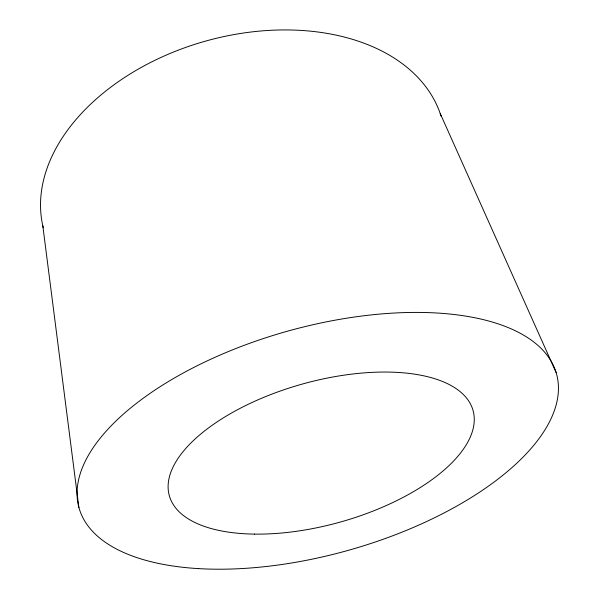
<?xml version="1.0" encoding="UTF-8"?>
<svg xmlns="http://www.w3.org/2000/svg" width="599" height="599" viewBox="0 0 599 599"><rect width="100%" height="100%" fill="white"/><g stroke="black" fill="none" stroke-linecap="round" stroke-linejoin="round"><path stroke-width="0.9" d="M440.198 113.473L556.164 372.653M42.829 225.935L78.873 507.443M43.255 227.74A206.64 138.871 -15.7 0 1 205.532 41.114A206.64 138.871 -15.7 0 1 441.066 116.109M254.568 534.113A157.724 71.558 -15.7 0 0 473.854 414.156A157.724 71.558 -15.7 0 0 235.152 411.004A157.724 71.558 -15.7 0 0 254.568 534.113M198.636 568.623A247.986 113.72 -15.7 0 0 558.44 387.553A247.986 113.72 -15.7 0 0 196.143 366.259A247.986 113.72 -15.7 0 0 198.636 568.623"/></g></svg>
